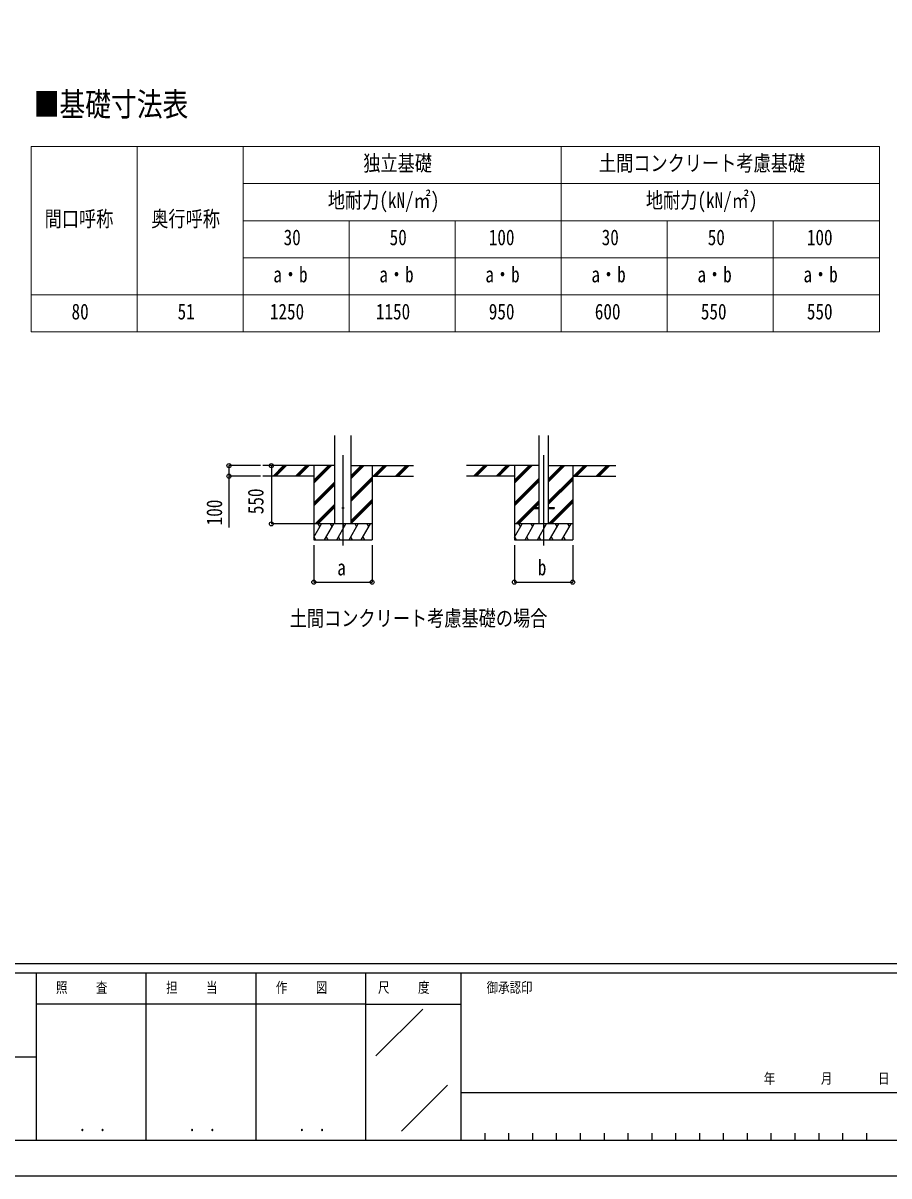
# Model space of a CAD drawing. Units: millimetres, scale not verified. Extents: x -18922 to 18922, y -13365 to 13365.
# Drawn here: x 5704 to 13870, y -13365 to -2487 of the extents above; entities that cross this region are included whole.
import ezdxf
from ezdxf.enums import TextEntityAlignment as Align

# ---------------------------------------------------------------- set-up
doc = ezdxf.new("R2010")
doc.units = ezdxf.units.MM
doc.header["$LTSCALE"] = 70
doc.layers.add('0-1_TABLE1', color=7, linetype='Continuous', lineweight=18)
for name, color, linetype in [('0-2_USER1', 3, 'Continuous'), ('0-4_YKK_12', 2, 'Continuous'), ('0-5_YKK_13', 4, 'Continuous'), ('0-6_YKK_A1', 4, 'Continuous'), ('0-7_YKK_D', 6, 'Continuous'), ('0-8_YKK_ZWAK', 7, 'Continuous')]:
    doc.layers.add(name, color=color, linetype=linetype)
doc.styles.add('ＭＳ ゴシック', font='')
doc.styles.get('ＭＳ ゴシック').set_extended_font_data('MS Gothic')

msp = doc.modelspace()

# ---------------------------------------------------------------- linework, layer by layer
at = {"layer": '0-1_TABLE1'}
for p, q in [((5779.59, -3651.69), (13779.59, -3651.69)), ((5779.59, -3651.69), (5779.59, -5401.69)), ((6779.59, -3651.69), (6779.59, -5401.69)), ((7779.59, -3651.69), (7779.59, -5401.69)), ((10779.59, -3651.69), (10779.59, -5401.69)), ((7779.59, -4001.69), (13779.59, -4001.69)), ((7779.59, -4351.69), (13779.59, -4351.69)), ((8779.59, -4351.69), (8779.59, -5401.69)), ((9779.59, -4351.69), (9779.59, -5401.69)), ((11779.59, -4351.69), (11779.59, -5401.69)), ((12779.59, -4351.69), (12779.59, -5401.69)), ((7779.59, -4701.69), (13779.59, -4701.69)), ((5779.59, -5051.69), (13779.59, -5051.69)), ((5779.59, -5401.69), (13779.59, -5401.69))]:
    msp.add_line(p, q, dxfattribs=at)
msp.add_lwpolyline([(13779.59, -3651.69), (13779.59, -4351.69), (13779.59, -5401.69)], dxfattribs=at)
at = {"layer": '0-4_YKK_12'}
for p, q in [((8720.59, -6564.93), (8720.59, -7415.18)), ((10612.16, -6564.93), (10612.16, -7415.18))]:
    msp.add_line(p, q, dxfattribs=at)
at = {"layer": '0-5_YKK_13'}
for p, q in [((10512.16, -7058), (10512.16, -7067)), ((10512.16, -7058), (10566.96, -7058)), ((10512.16, -7067), (10566.96, -7067)), ((10657.36, -7058), (10712.16, -7058)), ((10657.36, -7067), (10712.16, -7067)), ((10712.16, -7058), (10712.16, -7067))]:
    msp.add_line(p, q, dxfattribs=at)
msp.add_circle((8720.59, -7062.5), 5, dxfattribs=at)
at = {"layer": '0-6_YKK_A1'}
for p, q in [((8642.84, -7212.5), (8642.84, -6377.15)), ((8798.34, -7212.5), (8798.34, -6377.15)), ((10566.96, -6377.15), (10566.96, -7212.5)), ((10657.36, -6377.15), (10657.36, -7212.5)), ((8642.84, -6662.5), (7963.62, -6662.5)), ((8061.32, -6761.1), (8159.92, -6662.5)), ((8074.06, -6762.5), (8174.06, -6662.5)), ((8088.21, -6762.5), (8188.21, -6662.5)), ((8273.46, -6761.1), (8372.05, -6662.5)), ((8286.2, -6762.5), (8386.2, -6662.5)), ((8300.34, -6762.5), (8400.34, -6662.5)), ((8445.59, -6662.5), (8445.59, -7362.5)), ((8445.59, -6829.38), (8612.47, -6662.5)), ((8445.59, -6815.24), (8598.33, -6662.5)), ((8445.59, -6801.1), (8584.19, -6662.5)), ((8798.34, -6785), (8920.84, -6662.5)), ((8798.34, -6770.86), (8906.7, -6662.5)), ((8798.34, -6756.71), (8892.55, -6662.5)), ((8798.34, -6662.5), (9386.21, -6662.5)), ((8995.59, -6662.5), (8995.59, -7362.5)), ((9004.69, -6762.5), (9104.69, -6662.5)), ((9018.83, -6762.5), (9118.83, -6662.5)), ((9032.97, -6762.5), (9132.97, -6662.5)), ((9216.82, -6762.5), (9316.82, -6662.5)), ((9230.96, -6762.5), (9330.96, -6662.5)), ((9245.1, -6762.5), (9345.1, -6662.5)), ((10566.96, -6662.5), (9886.21, -6662.5)), ((9952.9, -6761.1), (10051.49, -6662.5)), ((9965.63, -6762.5), (10065.63, -6662.5)), ((9979.78, -6762.5), (10079.78, -6662.5)), ((10165.03, -6761.1), (10263.62, -6662.5)), ((10177.77, -6762.5), (10277.77, -6662.5)), ((10191.91, -6762.5), (10291.91, -6662.5)), ((10337.16, -6662.5), (10337.16, -7362.5)), ((10337.16, -6829.38), (10504.04, -6662.5)), ((10337.16, -6815.24), (10489.9, -6662.5)), ((10337.16, -6801.1), (10475.76, -6662.5)), ((10657.36, -6817.55), (10812.41, -6662.5)), ((10657.36, -6803.41), (10798.27, -6662.5)), ((10657.36, -6789.26), (10784.12, -6662.5)), ((10657.36, -6662.5), (11295.37, -6662.5)), ((10887.16, -6662.5), (10887.16, -7362.5)), ((10896.26, -6762.5), (10996.26, -6662.5)), ((10910.4, -6762.5), (11010.4, -6662.5)), ((10924.54, -6762.5), (11024.54, -6662.5)), ((11108.39, -6762.5), (11208.39, -6662.5)), ((11122.53, -6762.5), (11222.53, -6662.5)), ((11136.67, -6762.5), (11236.67, -6662.5)), ((8445.59, -6762.5), (7963.62, -6762.5)), ((8445.59, -7013.23), (8642.84, -6815.98)), ((8445.59, -7027.37), (8642.84, -6830.12)), ((8445.59, -7041.51), (8642.84, -6844.26)), ((8798.34, -6968.84), (8995.59, -6771.6)), ((8798.34, -6982.99), (8995.59, -6785.74)), ((8798.34, -6997.13), (8995.59, -6799.88)), ((8995.59, -6762.5), (9386.21, -6762.5)), ((10337.16, -6762.5), (9886.21, -6762.5)), ((10337.16, -7013.23), (10566.96, -6783.43)), ((10337.16, -7027.37), (10566.96, -6797.57)), ((10337.16, -7041.51), (10566.96, -6811.71)), ((10657.36, -7001.39), (10887.16, -6771.6)), ((10657.36, -7015.54), (10887.16, -6785.74)), ((10657.36, -7029.68), (10887.16, -6799.88)), ((10887.16, -6762.5), (11295.37, -6762.5)), ((8458.45, -7212.5), (8642.84, -7028.11)), ((8472.59, -7212.5), (8642.84, -7042.25)), ((8486.73, -7212.5), (8642.84, -7056.39)), ((8798.34, -7180.98), (8995.59, -6983.73)), ((8798.34, -7195.12), (8995.59, -6997.87)), ((8798.34, -7209.26), (8995.59, -7012.01)), ((10350.02, -7212.5), (10566.96, -6995.56)), ((10364.16, -7212.5), (10512.16, -7064.5)), ((10378.3, -7212.5), (10523.8, -7067)), ((10518.66, -7058), (10566.96, -7009.7)), ((10532.8, -7058), (10566.96, -7023.84)), ((10658.38, -7212.5), (10887.16, -6983.73)), ((10672.53, -7212.5), (10887.16, -6997.87)), ((10686.67, -7212.5), (10887.16, -7012.01)), ((8995.59, -7212.5), (8445.59, -7212.5)), ((8445.59, -7337.95), (8518.02, -7212.5)), ((8503.02, -7238.48), (8488.02, -7212.5)), ((8546.89, -7362.5), (8633.49, -7212.5)), ((8618.49, -7238.48), (8603.49, -7212.5)), ((8662.36, -7362.5), (8748.96, -7212.5)), ((8733.96, -7238.48), (8718.96, -7212.5)), ((8777.83, -7362.5), (8864.43, -7212.5)), ((8849.43, -7238.48), (8834.43, -7212.5)), ((8893.3, -7362.5), (8979.9, -7212.5)), ((8964.9, -7238.48), (8949.9, -7212.5)), ((10887.16, -7212.5), (10337.16, -7212.5)), ((10337.16, -7337.95), (10409.59, -7212.5)), ((10394.59, -7238.48), (10379.59, -7212.5)), ((10438.46, -7362.5), (10525.06, -7212.5)), ((10510.06, -7238.48), (10495.06, -7212.5)), ((10553.93, -7362.5), (10640.53, -7212.5)), ((10625.53, -7238.48), (10610.53, -7212.5)), ((10669.4, -7362.5), (10756, -7212.5)), ((10741, -7238.48), (10726, -7212.5)), ((10784.87, -7362.5), (10871.47, -7212.5)), ((10856.47, -7238.48), (10841.47, -7212.5)), ((8445.59, -7362.5), (8995.59, -7362.5)), ((8446.41, -7336.52), (8461.41, -7362.5)), ((8561.88, -7336.52), (8576.88, -7362.5)), ((8677.35, -7336.52), (8692.35, -7362.5)), ((8792.83, -7336.52), (8807.82, -7362.5)), ((8908.29, -7336.52), (8923.29, -7362.5)), ((10337.16, -7362.5), (10887.16, -7362.5)), ((10337.99, -7336.52), (10352.98, -7362.5)), ((10453.45, -7336.52), (10468.45, -7362.5)), ((10568.92, -7336.52), (10583.92, -7362.5)), ((10684.4, -7336.52), (10699.4, -7362.5)), ((10799.87, -7336.52), (10814.86, -7362.5))]:
    msp.add_line(p, q, dxfattribs=at)
at = {"layer": '0-7_YKK_D'}
for p, q in [((7943.5, -6662.5), (7644.59, -6662.5)), ((8219.53, -6662.5), (8044.59, -6662.5)), ((8045.59, -6662.5), (8045.59, -7212.5)), ((7943.5, -6762.5), (7644.59, -6762.5)), ((8444.59, -7212.5), (8044.59, -7212.5)), ((8445.59, -7412.5), (8445.59, -7763.5)), ((8995.59, -7412.5), (8995.59, -7763.5)), ((10337.16, -7412.5), (10337.16, -7763.5)), ((10887.16, -7412.5), (10887.16, -7763.5)), ((8445.59, -7762.5), (8995.59, -7762.5)), ((10337.16, -7762.5), (10887.16, -7762.5))]:
    msp.add_line(p, q, dxfattribs=at)
msp.add_lwpolyline([(7645.59, -6662.5), (7645.59, -6762.5), (7645.59, -7246.2)], dxfattribs=at)
for centre in [(7645.59, -6662.5), (7645.59, -6762.5), (8045.59, -6662.5), (8045.59, -7212.5), (8445.59, -7762.5), (8995.59, -7762.5), (10337.16, -7762.5), (10887.16, -7762.5)]:
    msp.add_circle(centre, 19.12, dxfattribs=at)
at = {"layer": '0-8_YKK_ZWAK'}
for p, q in [((17527.59, -11362.5), (-17572.41, -11362.5)), ((5827.59, -11452.5), (-22.41, -11452.5)), ((6862.59, -11452.5), (6862.59, -13027.5)), ((7897.59, -11452.5), (7897.59, -13027.5)), ((8932.59, -11452.5), (8932.59, -13027.5)), ((9832.59, -11452.5), (8932.59, -11452.5)), ((14478.84, -11452.5), (9832.59, -11452.5)), ((9832.59, -11452.5), (9832.59, -13027.5)), ((8932.59, -11745), (5827.59, -11745)), ((8932.59, -11745), (9832.59, -11745)), ((9031.97, -12232.31), (9472.67, -11791.61)), ((-22.41, -12240), (5827.59, -12240)), ((9273.02, -12941.95), (9706.01, -12508.96)), ((9832.59, -12577.5), (14478.84, -12577.5)), ((-22.41, -13027.5), (5827.59, -13027.5)), ((5827.59, -13027.5), (8932.59, -13027.5)), ((8932.59, -13027.5), (9832.59, -13027.5)), ((9832.59, -13027.5), (14478.84, -13027.5)), ((10057.59, -12960), (10057.59, -13027.5)), ((10282.59, -12960), (10282.59, -13027.5)), ((10507.59, -12960), (10507.59, -13027.5)), ((10732.59, -12960), (10732.59, -13027.5)), ((10957.59, -12960), (10957.59, -13027.5)), ((11182.59, -12960), (11182.59, -13027.5)), ((11407.59, -12960), (11407.59, -13027.5)), ((11632.59, -12960), (11632.59, -13027.5)), ((11857.59, -12960), (11857.59, -13027.5)), ((12082.59, -12960), (12082.59, -13027.5)), ((12307.59, -12960), (12307.59, -13027.5)), ((12532.59, -12960), (12532.59, -13027.5)), ((12757.59, -12960), (12757.59, -13027.5)), ((12982.59, -12960), (12982.59, -13027.5)), ((13207.59, -12960), (13207.59, -13027.5)), ((13432.59, -12960), (13432.59, -13027.5)), ((13657.59, -12960), (13657.59, -13027.5))]:
    msp.add_line(p, q, dxfattribs=at)
msp.add_lwpolyline([(-18922.5, -13365), (18922.5, -13365), (18922.5, 13365), (-18922.5, 13365)], close=True, dxfattribs=at)
msp.add_lwpolyline([(8932.59, -11452.5), (5827.59, -11452.5), (5827.59, -13027.5)], dxfattribs=at)

# ---------------------------------------------------------------- texts
at = {"layer": '0-1_TABLE1', "style": 'ＭＳ ゴシック', "width": 0.8}
for s, p in [('独立基礎', (8912.39, -3927.94)), ('土間コンクリート考慮基礎', (11134.79, -3927.94)), ('地耐力(kN/㎡)', (8577.59, -4277.94)), ('地耐力(kN/㎡)', (11577.59, -4277.94)), ('間口呼称', (5906.99, -4452.94)), ('奥行呼称', (6912.39, -4452.94)), ('30', (8160.79, -4627.94)), ('50', (9160.79, -4627.94)), ('100', (10095.99, -4627.94)), ('30', (11160.79, -4627.94)), ('50', (12160.79, -4627.94)), ('100', (13095.99, -4627.94)), ('a・b', (8063.59, -4977.94)), ('a・b', (9063.59, -4977.94)), ('a・b', (10063.59, -4977.94)), ('a・b', (11063.59, -4977.94)), ('a・b', (12063.59, -4977.94)), ('a・b', (13063.59, -4977.94)), ('80', (6160.79, -5327.94)), ('51', (7160.79, -5327.94)), ('1250', (8031.19, -5327.94)), ('1150', (9031.19, -5327.94)), ('950', (10095.99, -5327.94)), ('600', (11095.99, -5327.94)), ('550', (12095.99, -5327.94)), ('550', (13095.99, -5327.94))]:
    msp.add_text(s, height=148.5, dxfattribs=at).set_placement(p, align=Align.BOTTOM_LEFT)
at = {"layer": '0-2_USER1', "style": 'ＭＳ ゴシック', "width": 0.8}
for s, height, p in [('■基礎寸法表', 222.7, (5803.74, -3432.34)), ('土間コンクリート考慮基礎の場合', 148.5, (8218.04, -8222))]:
    msp.add_text(s, height=height, dxfattribs=at).set_placement(p, align=Align.BOTTOM_LEFT)
at = {"layer": '0-7_YKK_D', "style": 'ＭＳ ゴシック', "width": 0.8}
for s, p in [('550', (8015.59, -7121.1)), ('100', (7625.59, -7226.2))]:
    msp.add_text(s, height=148.5, rotation=90, dxfattribs=at).set_placement(p, align=Align.BOTTOM_LEFT)
for s, p in [('a', (8666.59, -7742.5)), ('b', (10558.16, -7742.5))]:
    msp.add_text(s, height=148.5, dxfattribs=at).set_placement(p, align=Align.BOTTOM_LEFT)
at = {"layer": '0-8_YKK_ZWAK', "style": 'ＭＳ ゴシック', "width": 0.8}
for s, height, p in [('照     査', 98.97, (6013.89, -11666.25)), ('担     当', 98.97, (7052.49, -11666.25)), ('作     図', 98.97, (8087.49, -11666.25)), ('尺     度', 98.97, (9051.39, -11666.25)), ('御承認印', 98.97, (10076.12, -11666.25)), ('年        月        日', 98.97, (12689.58, -12524.47)), ('． ．', 116.6, (6232.5, -12979.58)), ('． ．', 116.6, (7267.5, -12979.58)), ('． ．', 116.6, (8302.5, -12979.58))]:
    msp.add_text(s, height=height, dxfattribs=at).set_placement(p, align=Align.BOTTOM_LEFT)

doc.saveas('drawing.dxf')
